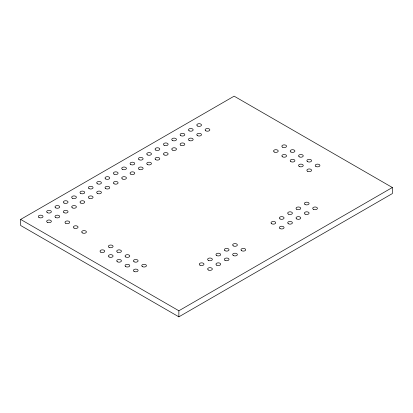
<?xml version="1.0" encoding="UTF-8"?>
<svg xmlns="http://www.w3.org/2000/svg" width="413" height="413" viewBox="0 0 413 413"><rect width="100%" height="100%" fill="white"/><g stroke="black" fill="none" stroke-linecap="round" stroke-linejoin="round"><path stroke-width="0.62" d="M20.65 219.422L234.13 96.167L392.35 187.512L392.35 193.578L178.87 316.833L20.65 225.488L20.65 219.422L178.87 310.767L392.35 187.512M178.87 310.767L178.87 316.833M197.466 126.001A2.359 1.363 0 0 0 201.415 125.392A2.359 1.363 0 0 0 198.524 123.724A2.359 1.363 0 0 0 197.466 126.001M205.808 130.818A2.359 1.363 0 0 0 209.752 130.209A2.359 1.363 0 0 0 206.867 128.541A2.359 1.363 0 0 0 205.808 130.818M189.128 130.818A2.359 1.363 0 0 0 193.072 130.209A2.359 1.363 0 0 0 190.181 128.541A2.359 1.363 0 0 0 189.128 130.818M197.466 135.634A2.359 1.363 0 0 0 201.415 135.025A2.359 1.363 0 0 0 198.524 133.353A2.359 1.363 0 0 0 197.466 135.634M180.786 135.634A2.359 1.363 0 0 0 184.735 135.025A2.359 1.363 0 0 0 181.844 133.353A2.359 1.363 0 0 0 180.786 135.634M189.128 140.451A2.359 1.363 0 0 0 193.072 139.837A2.359 1.363 0 0 0 190.181 138.169A2.359 1.363 0 0 0 189.128 140.451M172.443 140.451A2.359 1.363 0 0 0 176.392 139.837A2.359 1.363 0 0 0 173.501 138.169A2.359 1.363 0 0 0 172.443 140.451M180.786 145.262A2.359 1.363 0 0 0 184.735 144.653A2.359 1.363 0 0 0 181.844 142.986A2.359 1.363 0 0 0 180.786 145.262M164.106 145.262A2.359 1.363 0 0 0 168.05 144.653A2.359 1.363 0 0 0 165.164 142.986A2.359 1.363 0 0 0 164.106 145.262M172.443 150.079A2.359 1.363 0 0 0 176.392 149.47A2.359 1.363 0 0 0 173.501 147.802A2.359 1.363 0 0 0 172.443 150.079M155.763 150.079A2.359 1.363 0 0 0 159.712 149.47A2.359 1.363 0 0 0 156.821 147.802A2.359 1.363 0 0 0 155.763 150.079M164.106 154.896A2.359 1.363 0 0 0 168.05 154.286A2.359 1.363 0 0 0 165.164 152.614A2.359 1.363 0 0 0 164.106 154.896M147.426 154.896A2.359 1.363 0 0 0 151.37 154.286A2.359 1.363 0 0 0 148.484 152.614A2.359 1.363 0 0 0 147.426 154.896M155.763 159.712A2.359 1.363 0 0 0 159.712 159.098A2.359 1.363 0 0 0 156.821 157.43A2.359 1.363 0 0 0 155.763 159.712M139.083 159.712A2.359 1.363 0 0 0 143.032 159.098A2.359 1.363 0 0 0 140.141 157.43A2.359 1.363 0 0 0 139.083 159.712M147.426 164.524A2.359 1.363 0 0 0 151.37 163.915A2.359 1.363 0 0 0 148.484 162.247A2.359 1.363 0 0 0 147.426 164.524M130.745 164.524A2.359 1.363 0 0 0 134.69 163.915A2.359 1.363 0 0 0 131.799 162.247A2.359 1.363 0 0 0 130.745 164.524M139.083 169.34A2.359 1.363 0 0 0 143.032 168.731A2.359 1.363 0 0 0 140.141 167.064A2.359 1.363 0 0 0 139.083 169.34M122.403 169.34A2.359 1.363 0 0 0 126.352 168.731A2.359 1.363 0 0 0 123.461 167.064A2.359 1.363 0 0 0 122.403 169.34M130.745 174.157A2.359 1.363 0 0 0 134.69 173.548A2.359 1.363 0 0 0 131.799 171.875A2.359 1.363 0 0 0 130.745 174.157M114.06 174.157A2.359 1.363 0 0 0 118.01 173.548A2.359 1.363 0 0 0 115.119 171.875A2.359 1.363 0 0 0 114.06 174.157M122.403 178.974A2.359 1.363 0 0 0 126.352 178.359A2.359 1.363 0 0 0 123.461 176.692A2.359 1.363 0 0 0 122.403 178.974M105.723 178.974A2.359 1.363 0 0 0 109.667 178.359A2.359 1.363 0 0 0 106.781 176.692A2.359 1.363 0 0 0 105.723 178.974M114.06 183.785A2.359 1.363 0 0 0 118.01 183.176A2.359 1.363 0 0 0 115.119 181.508A2.359 1.363 0 0 0 114.06 183.785M97.38 183.785A2.359 1.363 0 0 0 101.33 183.176A2.359 1.363 0 0 0 98.439 181.508A2.359 1.363 0 0 0 97.38 183.785M105.723 188.602A2.359 1.363 0 0 0 109.667 187.992A2.359 1.363 0 0 0 106.781 186.325A2.359 1.363 0 0 0 105.723 188.602M89.043 188.602A2.359 1.363 0 0 0 92.987 187.992A2.359 1.363 0 0 0 90.101 186.325A2.359 1.363 0 0 0 89.043 188.602M97.38 193.418A2.359 1.363 0 0 0 101.33 192.809A2.359 1.363 0 0 0 98.439 191.136A2.359 1.363 0 0 0 97.38 193.418M80.7 193.418A2.359 1.363 0 0 0 84.65 192.809A2.359 1.363 0 0 0 81.759 191.136A2.359 1.363 0 0 0 80.7 193.418M89.043 198.235A2.359 1.363 0 0 0 92.987 197.62A2.359 1.363 0 0 0 90.101 195.953A2.359 1.363 0 0 0 89.043 198.235M72.363 198.235A2.359 1.363 0 0 0 76.307 197.62A2.359 1.363 0 0 0 73.416 195.953A2.359 1.363 0 0 0 72.363 198.235M80.7 203.046A2.359 1.363 0 0 0 84.65 202.437A2.359 1.363 0 0 0 81.759 200.77A2.359 1.363 0 0 0 80.7 203.046M64.02 203.046A2.359 1.363 0 0 0 67.964 202.437A2.359 1.363 0 0 0 65.078 200.77A2.359 1.363 0 0 0 64.02 203.046M72.363 207.863A2.359 1.363 0 0 0 76.307 207.254A2.359 1.363 0 0 0 73.416 205.586A2.359 1.363 0 0 0 72.363 207.863M55.678 207.863A2.359 1.363 0 0 0 59.627 207.254A2.359 1.363 0 0 0 56.736 205.586A2.359 1.363 0 0 0 55.678 207.863M64.02 212.68A2.359 1.363 0 0 0 67.964 212.07A2.359 1.363 0 0 0 65.078 210.398A2.359 1.363 0 0 0 64.02 212.68M47.34 212.68A2.359 1.363 0 0 0 51.284 212.07A2.359 1.363 0 0 0 48.398 210.398A2.359 1.363 0 0 0 47.34 212.68M55.678 217.496A2.359 1.363 0 0 0 59.627 216.882A2.359 1.363 0 0 0 56.736 215.214A2.359 1.363 0 0 0 55.678 217.496M38.998 217.496A2.359 1.363 0 0 0 42.947 216.882A2.359 1.363 0 0 0 40.056 215.214A2.359 1.363 0 0 0 38.998 217.496M47.34 222.308A2.359 1.363 0 0 0 51.284 221.698A2.359 1.363 0 0 0 48.398 220.031A2.359 1.363 0 0 0 47.34 222.308M142.418 266.612A2.359 1.363 0 0 0 146.367 265.998A2.359 1.363 0 0 0 143.476 264.33A2.359 1.363 0 0 0 142.418 266.612M134.08 271.424A2.359 1.363 0 0 0 138.025 270.814A2.359 1.363 0 0 0 135.139 269.147A2.359 1.363 0 0 0 134.08 271.424M134.08 261.796A2.359 1.363 0 0 0 138.025 261.181A2.359 1.363 0 0 0 135.139 259.514A2.359 1.363 0 0 0 134.08 261.796M125.738 266.612A2.359 1.363 0 0 0 129.687 265.998A2.359 1.363 0 0 0 126.796 264.33A2.359 1.363 0 0 0 125.738 266.612M125.738 256.979A2.359 1.363 0 0 0 129.687 256.37A2.359 1.363 0 0 0 126.796 254.702A2.359 1.363 0 0 0 125.738 256.979M117.4 261.796A2.359 1.363 0 0 0 121.345 261.181A2.359 1.363 0 0 0 118.459 259.514A2.359 1.363 0 0 0 117.4 261.796M117.4 252.162A2.359 1.363 0 0 0 121.345 251.553A2.359 1.363 0 0 0 118.459 249.886A2.359 1.363 0 0 0 117.4 252.162M109.058 256.979A2.359 1.363 0 0 0 113.007 256.37A2.359 1.363 0 0 0 110.116 254.702A2.359 1.363 0 0 0 109.058 256.979M109.058 247.351A2.359 1.363 0 0 0 113.007 246.737A2.359 1.363 0 0 0 110.116 245.069A2.359 1.363 0 0 0 109.058 247.351M100.72 252.162A2.359 1.363 0 0 0 104.665 251.553A2.359 1.363 0 0 0 101.774 249.886A2.359 1.363 0 0 0 100.72 252.162M233.33 245.905A2.359 1.363 0 0 0 237.279 245.291A2.359 1.363 0 0 0 234.388 243.624A2.359 1.363 0 0 0 233.33 245.905M241.672 250.717A2.359 1.363 0 0 0 245.616 250.108A2.359 1.363 0 0 0 242.73 248.44A2.359 1.363 0 0 0 241.672 250.717M224.992 250.717A2.359 1.363 0 0 0 228.936 250.108A2.359 1.363 0 0 0 226.045 248.44A2.359 1.363 0 0 0 224.992 250.717M233.33 255.533A2.359 1.363 0 0 0 237.279 254.924A2.359 1.363 0 0 0 234.388 253.257A2.359 1.363 0 0 0 233.33 255.533M216.649 255.533A2.359 1.363 0 0 0 220.599 254.924A2.359 1.363 0 0 0 217.708 253.257A2.359 1.363 0 0 0 216.649 255.533M224.992 260.35A2.359 1.363 0 0 0 228.936 259.741A2.359 1.363 0 0 0 226.045 258.073A2.359 1.363 0 0 0 224.992 260.35M208.307 260.35A2.359 1.363 0 0 0 212.256 259.741A2.359 1.363 0 0 0 209.365 258.073A2.359 1.363 0 0 0 208.307 260.35M216.649 265.167A2.359 1.363 0 0 0 220.599 264.552A2.359 1.363 0 0 0 217.708 262.885A2.359 1.363 0 0 0 216.649 265.167M199.969 265.167A2.359 1.363 0 0 0 203.914 264.552A2.359 1.363 0 0 0 201.028 262.885A2.359 1.363 0 0 0 199.969 265.167M208.307 269.978A2.359 1.363 0 0 0 212.256 269.369A2.359 1.363 0 0 0 209.365 267.701A2.359 1.363 0 0 0 208.307 269.978M305.057 204.492A2.359 1.363 0 0 0 309.007 203.883A2.359 1.363 0 0 0 306.116 202.215A2.359 1.363 0 0 0 305.057 204.492M313.4 209.308A2.359 1.363 0 0 0 317.344 208.699A2.359 1.363 0 0 0 314.458 207.027A2.359 1.363 0 0 0 313.4 209.308M296.72 209.308A2.359 1.363 0 0 0 300.664 208.699A2.359 1.363 0 0 0 297.773 207.027A2.359 1.363 0 0 0 296.72 209.308M305.057 214.125A2.359 1.363 0 0 0 309.007 213.511A2.359 1.363 0 0 0 306.116 211.843A2.359 1.363 0 0 0 305.057 214.125M288.377 214.125A2.359 1.363 0 0 0 292.321 213.511A2.359 1.363 0 0 0 289.436 211.843A2.359 1.363 0 0 0 288.377 214.125M296.72 218.936A2.359 1.363 0 0 0 300.664 218.327A2.359 1.363 0 0 0 297.773 216.66A2.359 1.363 0 0 0 296.72 218.936M280.035 218.936A2.359 1.363 0 0 0 283.984 218.327A2.359 1.363 0 0 0 281.093 216.66A2.359 1.363 0 0 0 280.035 218.936M288.377 223.753A2.359 1.363 0 0 0 292.321 223.144A2.359 1.363 0 0 0 289.436 221.476A2.359 1.363 0 0 0 288.377 223.753M271.697 223.753A2.359 1.363 0 0 0 275.641 223.144A2.359 1.363 0 0 0 272.756 221.476A2.359 1.363 0 0 0 271.697 223.753M280.035 228.57A2.359 1.363 0 0 0 283.984 227.961A2.359 1.363 0 0 0 281.093 226.288A2.359 1.363 0 0 0 280.035 228.57M274.201 152.005A2.359 1.363 0 0 0 278.145 151.395A2.359 1.363 0 0 0 275.254 149.728A2.359 1.363 0 0 0 274.201 152.005M282.538 147.188A2.359 1.363 0 0 0 286.488 146.579A2.359 1.363 0 0 0 283.597 144.911A2.359 1.363 0 0 0 282.538 147.188M282.538 156.821A2.359 1.363 0 0 0 286.488 156.212A2.359 1.363 0 0 0 283.597 154.545A2.359 1.363 0 0 0 282.538 156.821M290.881 152.005A2.359 1.363 0 0 0 294.825 151.395A2.359 1.363 0 0 0 291.939 149.728A2.359 1.363 0 0 0 290.881 152.005M290.881 161.638A2.359 1.363 0 0 0 294.825 161.024A2.359 1.363 0 0 0 291.939 159.356A2.359 1.363 0 0 0 290.881 161.638M299.219 156.821A2.359 1.363 0 0 0 303.168 156.212A2.359 1.363 0 0 0 300.277 154.545A2.359 1.363 0 0 0 299.219 156.821M299.219 166.449A2.359 1.363 0 0 0 303.168 165.84A2.359 1.363 0 0 0 300.277 164.173A2.359 1.363 0 0 0 299.219 166.449M307.561 161.638A2.359 1.363 0 0 0 311.505 161.024A2.359 1.363 0 0 0 308.619 159.356A2.359 1.363 0 0 0 307.561 161.638M307.561 171.266A2.359 1.363 0 0 0 311.505 170.657A2.359 1.363 0 0 0 308.619 168.989A2.359 1.363 0 0 0 307.561 171.266M315.899 166.449A2.359 1.363 0 0 0 319.848 165.84A2.359 1.363 0 0 0 316.957 164.173A2.359 1.363 0 0 0 315.899 166.449M65.688 223.273A2.359 1.363 0 0 0 69.637 222.664A2.359 1.363 0 0 0 66.746 220.991A2.359 1.363 0 0 0 65.688 223.273M74.03 228.09A2.359 1.363 0 0 0 77.974 227.475A2.359 1.363 0 0 0 75.089 225.808A2.359 1.363 0 0 0 74.03 228.09M82.368 232.901A2.359 1.363 0 0 0 86.317 232.292A2.359 1.363 0 0 0 83.426 230.624A2.359 1.363 0 0 0 82.368 232.901"/></g></svg>
